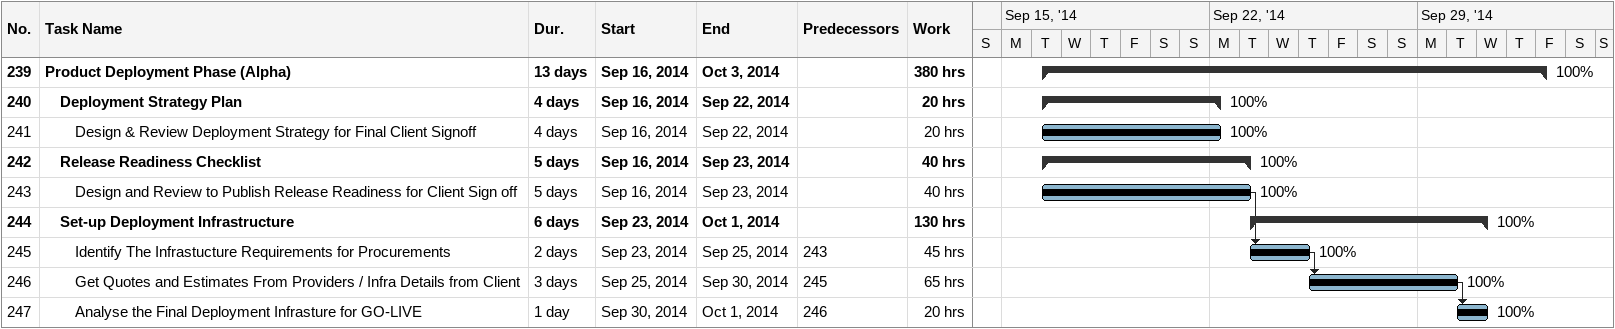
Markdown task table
| ID | Level | Task | Duration | Start | Finish | Predecessors | % complete | Work (h) |
|---|---|---|---|---|---|---|---|---|
| 239 | 1 | **Product Deployment Phase (Alpha)** | 13d | 2014-09-16 | 2014-10-03 |  | 100 | 380 |
| 240 | 2 | **Deployment Strategy Plan** | 4d | 2014-09-16 | 2014-09-22 |  | 100 | 20 |
| 241 | 3 | Design & Review Deployment Strategy for Final Client Signoff | 4d | 2014-09-16 | 2014-09-22 |  | 100 | 20 |
| 242 | 2 | **Release Readiness Checklist** | 5d | 2014-09-16 | 2014-09-23 |  | 100 | 40 |
| 243 | 3 | Design and Review to Publish Release Readiness for Client Sign off | 5d | 2014-09-16 | 2014-09-23 |  | 100 | 40 |
| 244 | 2 | **Set-up Deployment Infrastructure** | 6d | 2014-09-23 | 2014-10-01 |  | 100 | 130 |
| 245 | 3 | Identify The Infrastucture Requirements for Procurements | 2d | 2014-09-23 | 2014-09-25 | 243 | 100 | 45 |
| 246 | 3 | Get Quotes and Estimates From Providers / Infra Details from Client | 3d | 2014-09-25 | 2014-09-30 | 245 | 100 | 65 |
| 247 | 3 | Analyse the Final Deployment Infrasture for GO-LIVE | 1d | 2014-09-30 | 2014-10-01 | 246 | 100 | 20 |
